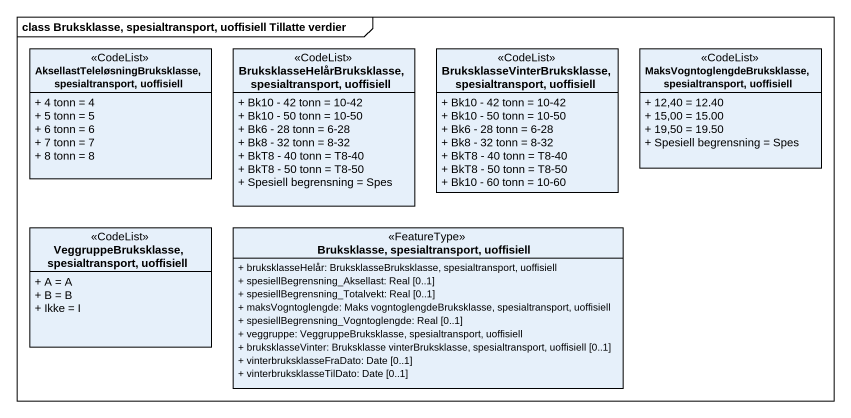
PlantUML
@startuml
mainframe class Bruksklasse, spesialtransport, uoffisiell Tillatte verdier
hide circle
hide empty members
skinparam classAttributeIconSize 0
class "AksellastTeleløsningBruksklasse, spesialtransport, uoffisiell" as AksellastTeleløsningBrukskla <<CodeList>> {
  + 4 tonn = 4
  + 5 tonn = 5
  + 6 tonn = 6
  + 7 tonn = 7
  + 8 tonn = 8
}
class "BruksklasseHelårBruksklasse, spesialtransport, uoffisiell" as BruksklasseHelårBruksklasse <<CodeList>> {
  + Bk10 - 42 tonn = 10-42
  + Bk10 - 50 tonn = 10-50
  + Bk6 - 28 tonn = 6-28
  + Bk8 - 32 tonn = 8-32
  + BkT8 - 40 tonn = T8-40
  + BkT8 - 50 tonn = T8-50
  + Spesiell begrensning = Spes
}
class "BruksklasseVinterBruksklasse, spesialtransport, uoffisiell" as BruksklasseVinterBruksklasse <<CodeList>> {
  + Bk10 - 42 tonn = 10-42
  + Bk10 - 50 tonn = 10-50
  + Bk6 - 28 tonn = 6-28
  + Bk8 - 32 tonn = 8-32
  + BkT8 - 40 tonn = T8-40
  + BkT8 - 50 tonn = T8-50
  + Bk10 - 60 tonn = 10-60
}
class "MaksVogntoglengdeBruksklasse, spesialtransport, uoffisiell" as MaksVogntoglengdeBruksklasse <<CodeList>> {
  + 12,40 = 12.40
  + 15,00 = 15.00
  + 19,50 = 19.50
  + Spesiell begrensning = Spes
}
class "VeggruppeBruksklasse, spesialtransport, uoffisiell" as VeggruppeBruksklasse <<CodeList>> {
  + A = A
  + B = B
  + Ikke = I
}
class "Bruksklasse, spesialtransport, uoffisiell" as Bruksklasse <<FeatureType>> {
  + bruksklasseHelår: BruksklasseBruksklasse, spesialtransport, uoffisiell
  + spesiellBegrensning_Aksellast: Real [0..1]
  + spesiellBegrensning_Totalvekt: Real [0..1]
  + maksVogntoglengde: Maks vogntoglengdeBruksklasse, spesialtransport, uoffisiell
  + spesiellBegrensning_Vogntoglengde: Real [0..1]
  + veggruppe: VeggruppeBruksklasse, spesialtransport, uoffisiell
  + bruksklasseVinter: Bruksklasse vinterBruksklasse, spesialtransport, uoffisiell [0..1]
  + vinterbruksklasseFraDato: Date [0..1]
  + vinterbruksklasseTilDato: Date [0..1]
}
@enduml
